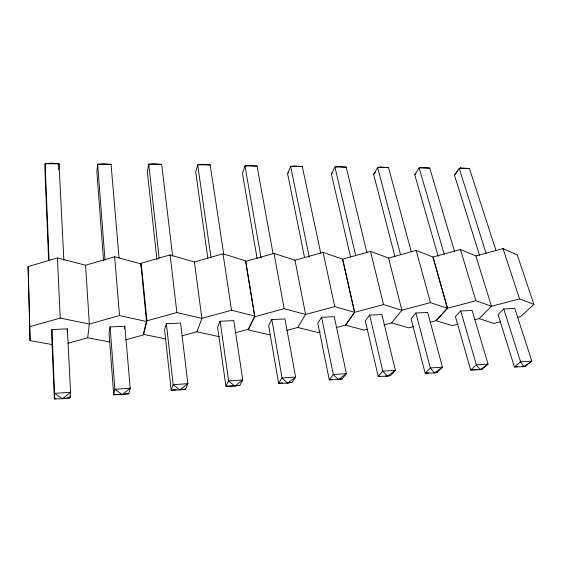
<?xml version="1.0" encoding="UTF-8"?>
<svg xmlns="http://www.w3.org/2000/svg" width="562" height="562" viewBox="0 0 562 562"><rect width="100%" height="100%" fill="white"/><g stroke="black" fill="none" stroke-linecap="round" stroke-linejoin="round"><path stroke-width="0.84" d="M51.957 329.564L51.732 335.83L54.324 398.887L62.544 398.781L70.06 397.798L70.566 392.269L67.356 328.868L51.957 329.564L54.591 393.344L54.324 398.887L56.067 398.76M58.771 169.914L59.003 163.865L51.704 163.113L45.101 163.697L44.988 171.522L48.641 260.613M67.131 332.016L67.356 328.868M67.911 343.249L87.707 337.769L89.33 324.028L85.557 265.215L57.422 257.944L28.1 266.592L30.053 340.607L52.905 344.703M110.096 326.901L109.049 333.083L113.707 394.749L122.158 394.622L128.803 393.702L130.18 388.23L124.883 326.234L110.096 326.901L114.859 389.262L113.707 394.749L121.259 394.222M124.413 328.559L124.883 326.234M140.732 265.721L141.245 263.248L170.089 254.909L194.41 261.983L223.016 253.792L245.615 260.761L254.719 316.048L248.271 329.262L235.014 332.837M85.557 265.215L114.648 256.729L140.816 263.887L146.499 321.485L143.148 335.036L125.459 339.891M165.923 338.977L143.577 334.39L146.942 320.818L141.245 263.248M166.394 323.691L164.582 329.796L171.164 390.105L179.819 389.951L185.664 389.108L187.841 383.677L180.613 323.052L166.394 323.691L173.138 384.661L171.164 390.105L176.278 389.754M181.877 335.872L196.918 331.777L201.884 318.387L194.41 261.983M220.107 321.239L217.592 327.267L225.931 386.305L234.761 386.129L239.869 385.342L242.784 379.968L233.785 320.628L220.107 321.239L228.657 380.917L225.931 386.305L232.9 385.827M304.506 257.291L287.589 173.623L290.652 166.485L294.088 165.902L302.314 166.633L320.74 253.167M336.231 327.59L345.461 325.138L354.559 312.296L342.546 259.117L323.094 252.359L294.98 260.241L274.017 253.385L245.657 261.414L254.762 316.708L248.292 329.894L269.83 334.938M350.533 256.883L331.383 174.023L334.917 167.012L337.818 166.436L346.192 167.153L366.965 252.949M271.825 319.539L268.65 325.468L278.612 383.298L287.582 383.172L292.008 382.378L295.612 377.067L284.99 318.949L271.825 319.539L282.033 377.973L287.582 383.172L295.612 377.067L282.033 377.973L278.612 383.298L282.798 383.01M394.953 256.602L373.653 174.396L377.622 167.497L380.024 166.928L388.539 167.631L411.314 251.902M286.76 330.414L297.762 327.477L305.595 314.46L294.98 260.241M321.583 317.27L317.811 323.129L329.262 379.786L338.373 379.638L342.167 378.893L346.389 373.639L334.264 316.701L321.583 317.27L333.329 374.51L338.373 379.638L346.389 373.639L333.329 374.51L329.262 379.786L331.847 379.603M438.142 256.335L414.777 174.754L419.154 167.975L421.008 167.42L429.726 168.101L454.616 251.72M430.246 322.23L436.014 320.719L447.366 308.208L430.464 302.63L401.858 310.217L383.544 304.59L354.678 312.303L345.581 325.145L364.148 330.119L367.471 329.248M479.505 255.246L454.44 175.084L459.203 168.417L460.615 167.869L469.446 168.537L496.07 250.715M369.656 315.099L365.328 320.874L378.163 376.399L387.387 376.238L390.59 375.542L395.381 370.337L381.879 314.544L369.656 315.099L382.813 371.18L387.387 376.238L395.381 370.337L382.813 371.18L378.163 376.399L379.821 376.287M384.106 324.864L391.595 322.897L401.858 310.217L388.56 258.042L370.534 251.376L342.665 259.131L354.678 312.303M287.589 173.623L288.671 172.337M331.383 174.023L332.451 172.759M414.777 174.754L415.908 173.426M415.887 312.992L411.047 318.696L425.16 373.14L434.482 372.957L437.138 372.311L442.463 367.162L427.682 312.465L415.887 312.992L430.352 367.969L434.482 372.957L442.463 367.162L430.352 367.969L425.16 373.14L428.581 372.901M373.653 174.396L375.774 171.909M454.44 175.084L457.805 171.15M459.491 169.176L460.615 167.869M517.293 317.418L520.63 316.554L533.9 304.358L519.555 298.9L491.483 306.248L475.895 300.74L447.563 308.208L436.224 320.712L452.178 325.609L458.079 324.077M460.707 310.955L455.396 316.582L470.689 369.979L480.152 369.726L482.245 369.178L488.055 364.078L472.087 310.435L460.707 310.955L476.372 364.864L480.152 369.726L488.055 364.078L476.372 364.864L470.689 369.979L477.293 369.522M474.932 319.694L479.14 318.598L491.483 306.248L475.881 255.963L460.433 249.493L433.063 256.996L447.563 308.208M503.791 308.974L498.037 314.53L514.42 366.93L523.967 366.663L525.575 366.157L531.842 361.113L514.785 308.475L503.791 308.974L520.567 361.872L523.967 366.663L531.842 361.113L520.567 361.872L514.42 366.93L517.855 366.691M30.053 340.607L29.786 326.677L60.225 318.078L89.33 324.028L119.516 315.584L146.499 321.485M146.942 320.818L176.875 312.528L201.884 318.387L231.551 310.245L254.719 316.048M388.56 258.042L416.175 250.42L432.873 256.989L447.366 308.208M475.881 255.963L503.004 248.587L517.279 254.965L533.9 304.358M254.762 316.708L284.168 308.721L305.595 314.46L334.734 306.613L354.559 312.296M320.284 331.819L317.769 332.486L297.762 327.477M413.758 326.543L408.813 327.836L391.595 322.897M500.587 321.738L493.907 323.459L479.14 318.598M180.542 389.459L185.664 389.108M236.384 385.581L239.869 385.342M287.821 382.666L292.008 382.378M337.867 379.188L342.167 378.893M385.616 375.887L388.103 375.718M434.567 372.487L437.138 372.311M480.594 369.29L482.245 369.178M522.147 366.396L525.575 366.157M63.063 398.275L64.813 398.156M66.562 398.037L70.06 397.798L69.969 396.055M124.609 393.99L128.803 393.702M223.69 254.017L210.188 164.954L197.698 164.806L195.695 172.211L207.842 258.239M172.639 256.174L161.694 164.406L148.761 164.252L147.342 171.796L156.924 259.644M273.027 253.511L257.052 166.113L244.99 165.966L242.44 173.229L257.115 258.492M302.314 166.633L290.652 166.485L309.205 256.925M346.192 167.153L334.917 167.012L355.732 255.759M429.726 168.101L419.154 167.975L444.296 254.481M469.446 168.537L459.203 168.417L486.179 253.448M119.06 258.049L111.065 164.441L97.662 164.28L96.875 171.958L103.591 260.852M388.539 167.631L377.622 167.497L400.551 254.684M210.188 164.954L202.229 164.237L197.698 164.806L211.01 257.768M257.052 166.113L248.994 165.383L244.99 165.966L261.084 258.077M161.694 164.406L153.939 163.683L148.761 164.252L159.151 258.197M111.065 164.441L103.534 163.704L97.662 164.28L104.996 260.185M87.707 337.769L109.485 341.935M196.918 331.777L219.271 336.68M503.004 248.587L519.555 298.9M460.433 249.493L475.895 300.74M416.175 250.42L430.464 302.63M370.534 251.376L383.544 304.59M323.094 252.359L334.734 306.613M274.017 253.385L284.168 308.721M223.016 253.792L231.551 310.245M170.089 254.909L176.875 312.528M143.415 332.662L143.577 334.39M114.648 256.729L119.516 315.584M63.885 260.318L59.003 163.865L45.101 163.697L49.112 260.719M57.422 257.944L60.225 318.078M28.1 266.592L29.786 326.677M70.566 392.269L62.544 398.781L54.591 393.344L70.566 392.269M130.18 388.23L122.158 394.622L114.859 389.262L130.18 388.23M187.841 383.677L179.819 389.951L173.138 384.661L187.841 383.677M242.784 379.968L234.761 386.129L228.657 380.917L242.784 379.968"/></g></svg>
